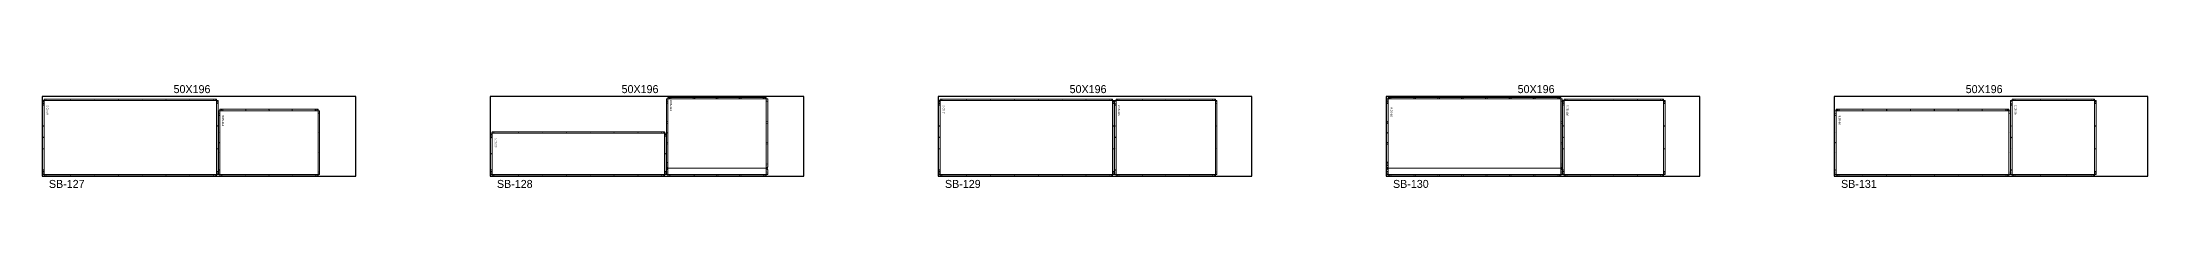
# Model space of a CAD drawing. Header units: inches. Extents: x 332 to 13969, y 521 to 599.
# Drawn here: x 2852 to 4168, y 522 to 586 of the extents above; entities that cross this region are included whole.
import ezdxf

# ---------------------------------------------------------------- set-up
doc = ezdxf.new("R2010")
doc.units = ezdxf.units.IN
doc.header["$MEASUREMENT"] = 0
for name, color, linetype, lineweight in [('ACM_Layer 1_Router Offset_Panel Cut', 1, 'Continuous', 9), ('ACM_Layer 3_Open Offset Countour_Route Lines', 4, 'Continuous', 9), ('ACM_Layer 4_Drill Centers_Rivet Holes', 3, 'Continuous', 9), ('ACM_Layer 5_Drill Centers_Weep Holes', 6, 'Continuous', 9)]:
    doc.layers.add(name, color=color, linetype=linetype, lineweight=lineweight)
doc.layers.add('ACM_Reference_Text', color=7, linetype='Continuous')
doc.styles.add('ER_Basic_SS', font='', dxfattribs={"height": 1.25})
doc.styles.get('ER_Basic_SS').set_extended_font_data('ER_Basic_SS')

# ---------------------------------------------------------------- blocks, each defined once
blk = doc.blocks.new('*U147')
for p, q in [((-97.8, -34.2), (-98, -34.2)), ((-97.8, -34.5), (-97.8, -34.2))]:
    blk.add_line(p, q)
blk.add_lwpolyline([(-98, -34.5), (98, -34.5), (98, 15.5), (-98, 15.5)], close=True)
at = {"insert": (-15.9, 22.6), "char_height": 5, "attachment_point": 1}
blk.add_mtext_dynamic_manual_height_columns('50X196', width=43.964, gutter_width=1, heights=[0], dxfattribs=at)
blk = doc.blocks.new('*U148')
at = {"color": 0, "linetype": 'ByBlock', "lineweight": -2, "transparency": 16777216}
for p in [(2520, 0), (2800, 0), (3080, 0), (3360, 0), (3640, 0)]:
    blk.add_blockref('*U147', p, dxfattribs=at)

msp = doc.modelspace()

# ---------------------------------------------------------------- linework, layer by layer
at = {"layer": 'ACM_Layer 1_Router Offset_Panel Cut'}
for points in [[(2961.2, 577.4), (2853.5, 577.4), (2853.5, 576.4), (2852.5, 576.4), (2852.5, 530.2), (2853.5, 530.2), (2853.5, 529.2), (2961.2, 529.2), (2961.2, 530.2), (2962.2, 530.2), (2962.2, 576.4), (2961.2, 576.4)], [(3024.8, 571), (2963.4, 571), (2963.4, 570), (2962.4, 570), (2962.4, 530.2), (2963.4, 530.2), (2963.4, 529.2), (3024.8, 529.2), (3024.8, 530.2), (3025.7, 530.2), (3025.7, 570), (3024.8, 570)], [(3242.4, 530.2), (3242.4, 533), (3243.4, 534), (3242.4, 534.9), (3242.4, 577.5), (3243.4, 577.5), (3243.4, 578.4), (3304.8, 578.4), (3304.8, 577.5), (3305.7, 577.5), (3305.7, 534.9), (3304.8, 534), (3305.7, 533), (3305.7, 530.2), (3304.8, 530.2), (3304.8, 529.2), (3243.4, 529.2), (3243.4, 530.2)], [(3521.2, 577.4), (3413.5, 577.4), (3413.5, 576.4), (3412.5, 576.4), (3412.5, 530.2), (3413.5, 530.2), (3413.5, 529.2), (3521.2, 529.2), (3521.2, 530.2), (3522.2, 530.2), (3522.2, 576.4), (3521.2, 576.4)], [(3585.5, 577.4), (3523.4, 577.4), (3523.4, 576.4), (3522.4, 576.4), (3522.4, 530.2), (3523.4, 530.2), (3523.4, 529.2), (3585.5, 529.2), (3585.5, 530.2), (3586.5, 530.2), (3586.5, 576.4), (3585.5, 576.4)], [(3692.5, 530.2), (3692.5, 533), (3693.5, 534), (3692.5, 534.9), (3692.5, 577.5), (3693.5, 577.5), (3693.5, 578.4), (3801.3, 578.4), (3801.3, 577.5), (3802.3, 577.5), (3802.3, 534.9), (3801.3, 534), (3802.3, 533), (3802.3, 530.2), (3801.3, 530.2), (3801.3, 529.2), (3693.5, 529.2), (3693.5, 530.2)], [(3865.6, 577.4), (3803.5, 577.4), (3803.5, 576.4), (3802.5, 576.4), (3802.5, 530.2), (3803.5, 530.2), (3803.5, 529.2), (3865.6, 529.2), (3865.6, 530.2), (3866.6, 530.2), (3866.6, 576.4), (3865.6, 576.4)], [(4081.3, 571), (3973.5, 571), (3973.5, 570), (3972.5, 570), (3972.5, 530.2), (3973.5, 530.2), (3973.5, 529.2), (4081.3, 529.2), (4081.3, 530.2), (4082.3, 530.2), (4082.3, 570), (4081.3, 570)], [(4134.9, 577.4), (4083.5, 577.4), (4083.5, 576.4), (4082.5, 576.4), (4082.5, 530.2), (4083.5, 530.2), (4083.5, 529.2), (4134.9, 529.2), (4134.9, 530.2), (4135.9, 530.2), (4135.9, 576.4), (4134.9, 576.4)], [(3241.2, 556.9), (3133.5, 556.9), (3133.5, 555.9), (3132.5, 555.9), (3132.5, 530.2), (3133.5, 530.2), (3133.5, 529.2), (3241.2, 529.2), (3241.2, 530.2), (3242.2, 530.2), (3242.2, 555.9), (3241.2, 555.9)]]:
    msp.add_lwpolyline(points, close=True, dxfattribs=at)
at = {"layer": 'ACM_Layer 3_Open Offset Countour_Route Lines'}
for p, q in [((2962.2, 576.4), (2852.5, 576.4)), ((2853.5, 577.4), (2853.5, 529.2)), ((2961.2, 577.4), (2961.2, 529.2)), ((3025.7, 570), (2962.4, 570)), ((2963.4, 571), (2963.4, 529.2)), ((3024.8, 571), (3024.8, 529.2)), ((3242.4, 577.5), (3305.7, 577.5)), ((3243.4, 529.2), (3243.4, 578.4)), ((3304.8, 529.2), (3304.8, 578.4)), ((3522.2, 576.4), (3412.5, 576.4)), ((3413.5, 577.4), (3413.5, 529.2)), ((3521.2, 577.4), (3521.2, 529.2)), ((3586.5, 576.4), (3522.4, 576.4)), ((3523.4, 577.4), (3523.4, 529.2)), ((3585.5, 577.4), (3585.5, 529.2)), ((3692.5, 577.5), (3802.3, 577.5)), ((3693.5, 529.2), (3693.5, 578.4)), ((3801.3, 529.2), (3801.3, 578.4)), ((3866.6, 576.4), (3802.5, 576.4)), ((3803.5, 577.4), (3803.5, 529.2)), ((3865.6, 577.4), (3865.6, 529.2)), ((4082.3, 570), (3972.5, 570)), ((3973.5, 571), (3973.5, 529.2)), ((4081.3, 571), (4081.3, 529.2)), ((4135.9, 576.4), (4082.5, 576.4)), ((4083.5, 577.4), (4083.5, 529.2)), ((4134.9, 577.4), (4134.9, 529.2)), ((3242.2, 555.9), (3132.5, 555.9)), ((3133.5, 556.9), (3133.5, 529.2)), ((3241.2, 556.9), (3241.2, 529.2)), ((2962.2, 530.2), (2852.5, 530.2)), ((3025.7, 530.2), (2962.4, 530.2)), ((3242.2, 530.2), (3132.5, 530.2)), ((3242.4, 534), (3305.7, 534)), ((3242.4, 530.2), (3305.7, 530.2)), ((3522.2, 530.2), (3412.5, 530.2)), ((3586.5, 530.2), (3522.4, 530.2)), ((3692.5, 534), (3802.3, 534)), ((3692.5, 530.2), (3802.3, 530.2)), ((3866.6, 530.2), (3802.5, 530.2)), ((4082.3, 530.2), (3972.5, 530.2)), ((4135.9, 530.2), (4082.5, 530.2))]:
    msp.add_line(p, q, dxfattribs=at)
at = {"layer": 'ACM_Layer 4_Drill Centers_Rivet Holes'}
for centre in [(2853, 575.7), (2853, 574.7), (2854.2, 576.9), (2855.2, 576.9), (2870.1, 576.9), (2885, 576.9), (2899.9, 576.9), (2914.8, 576.9), (2929.7, 576.9), (2944.6, 576.9), (2959.5, 576.9), (2960.5, 576.9), (2961.7, 575.7), (2961.7, 574.7), (2962.9, 569.2), (2962.9, 568.2), (2964.2, 570.5), (2965.2, 570.5), (2979.6, 570.5), (2994.1, 570.5), (3008.5, 570.5), (3023, 570.5), (3024, 570.5), (3025.2, 569.2), (3025.2, 568.2), (3242.9, 576.7), (3242.9, 575.7), (3244.2, 578), (3245.2, 578), (3259.1, 578), (3260.1, 578), (3273.6, 578), (3274.6, 578), (3288, 578), (3289, 578), (3303, 578), (3304, 578), (3305.2, 576.7), (3305.2, 575.7), (3413, 575.7), (3413, 574.7), (3414.2, 576.9), (3415.2, 576.9), (3430.1, 576.9), (3445, 576.9), (3459.9, 576.9), (3474.8, 576.9), (3489.7, 576.9), (3504.6, 576.9), (3519.5, 576.9), (3520.5, 576.9), (3521.7, 575.7), (3521.7, 574.7), (3522.9, 575.7), (3522.9, 574.7), (3524.2, 576.9), (3525.2, 576.9), (3539.8, 576.9), (3554.5, 576.9), (3569.1, 576.9), (3583.8, 576.9), (3584.8, 576.9), (3586, 575.7), (3586, 574.7), (3693, 576.7), (3693, 575.7), (3694.2, 578), (3695.2, 578), (3709.6, 578), (3710.6, 578), (3724.5, 578), (3725.5, 578), (3739.4, 578), (3740.4, 578), (3754.3, 578), (3755.3, 578), (3769.2, 578), (3770.2, 578), (3784.2, 578), (3785.2, 578), (3799.6, 578), (3800.6, 578), (3801.8, 576.7), (3801.8, 575.7), (3803, 575.7), (3803, 574.7), (3804.2, 576.9), (3805.2, 576.9), (3819.9, 576.9), (3834.5, 576.9), (3849.2, 576.9), (3863.8, 576.9), (3864.8, 576.9), (3866.1, 575.7), (3866.1, 574.7), (3973, 569.2), (3973, 568.2), (3974.2, 570.5), (3975.2, 570.5), (3990.1, 570.5), (4005, 570.5), (4019.9, 570.5), (4034.8, 570.5), (4049.7, 570.5), (4064.7, 570.5), (4079.6, 570.5), (4080.6, 570.5), (4081.8, 569.2), (4081.8, 568.2), (4083, 575.7), (4083, 574.7), (4084.2, 576.9), (4085.2, 576.9), (4101.2, 576.9), (4117.2, 576.9), (4133.2, 576.9), (4134.2, 576.9), (4135.4, 575.7), (4135.4, 574.7), (2853, 560.5), (2961.7, 560.5), (2962.9, 556.2), (3025.2, 556.2), (3133, 555.2), (3133, 554.2), (3134.2, 556.4), (3135.2, 556.4), (3150.1, 556.4), (3165, 556.4), (3179.9, 556.4), (3194.8, 556.4), (3209.7, 556.4), (3224.6, 556.4), (3239.5, 556.4), (3240.5, 556.4), (3241.7, 555.2), (3241.7, 554.2), (3242.9, 563.2), (3242.9, 562.2), (3305.2, 563.2), (3305.2, 562.2), (3413, 560.5), (3521.7, 560.5), (3522.9, 560.5), (3586, 560.5), (3693, 563.2), (3693, 562.2), (3801.8, 563.2), (3801.8, 562.2), (3803, 560.5), (3866.1, 560.5), (3973, 556.2), (4081.8, 556.2), (4083, 560.5), (4135.4, 560.5), (2853, 546.2), (2961.7, 546.2), (2962.9, 544.1), (3025.2, 544.1), (3133, 543.1), (3241.7, 543.1), (3242.9, 550.2), (3242.9, 549.2), (3305.2, 550.2), (3305.2, 549.2), (3413, 546.2), (3521.7, 546.2), (3522.9, 546.2), (3586, 546.2), (3693, 550.2), (3693, 549.2), (3801.8, 550.2), (3801.8, 549.2), (3803, 546.2), (3866.1, 546.2), (3973, 544.1), (4081.8, 544.1), (4083, 546.2), (4135.4, 546.2), (2853, 532), (2853, 531), (2854.2, 529.7), (2855.2, 529.7), (2870.1, 529.7), (2885, 529.7), (2899.9, 529.7), (2914.8, 529.7), (2929.7, 529.7), (2944.6, 529.7), (2959.5, 529.7), (2960.5, 529.7), (2961.7, 532), (2961.7, 531), (2962.9, 532), (2962.9, 531), (2964.2, 529.7), (2965.2, 529.7), (2979.6, 529.7), (2994.1, 529.7), (3008.5, 529.7), (3023, 529.7), (3024, 529.7), (3025.2, 532), (3025.2, 531), (3133, 532), (3133, 531), (3134.2, 529.7), (3135.2, 529.7), (3150.1, 529.7), (3165, 529.7), (3179.9, 529.7), (3194.8, 529.7), (3209.7, 529.7), (3224.6, 529.7), (3239.5, 529.7), (3240.5, 529.7), (3241.7, 532), (3241.7, 531), (3242.9, 536.7), (3242.9, 535.7), (3242.9, 532), (3242.9, 531), (3244.2, 529.7), (3245.2, 529.7), (3259.1, 529.7), (3260.1, 529.7), (3273.6, 529.7), (3274.6, 529.7), (3288, 529.7), (3289, 529.7), (3303, 529.7), (3304, 529.7), (3305.2, 536.7), (3305.2, 535.7), (3305.2, 532), (3305.2, 531), (3413, 532), (3413, 531), (3414.2, 529.7), (3415.2, 529.7), (3430.1, 529.7), (3445, 529.7), (3459.9, 529.7), (3474.8, 529.7), (3489.7, 529.7), (3504.6, 529.7), (3519.5, 529.7), (3520.5, 529.7), (3521.7, 532), (3521.7, 531), (3522.9, 532), (3522.9, 531), (3524.2, 529.7), (3525.2, 529.7), (3539.8, 529.7), (3554.5, 529.7), (3569.1, 529.7), (3583.8, 529.7), (3584.8, 529.7), (3586, 532), (3586, 531), (3693, 536.7), (3693, 535.7), (3693, 532), (3693, 531), (3694.2, 529.7), (3695.2, 529.7), (3709.6, 529.7), (3710.6, 529.7), (3724.5, 529.7), (3725.5, 529.7), (3739.4, 529.7), (3740.4, 529.7), (3754.3, 529.7), (3755.3, 529.7), (3769.2, 529.7), (3770.2, 529.7), (3784.2, 529.7), (3785.2, 529.7), (3799.6, 529.7), (3800.6, 529.7), (3801.8, 536.7), (3801.8, 535.7), (3801.8, 532), (3801.8, 531), (3803, 532), (3803, 531), (3804.2, 529.7), (3805.2, 529.7), (3819.9, 529.7), (3834.5, 529.7), (3849.2, 529.7), (3863.8, 529.7), (3864.8, 529.7), (3866.1, 532), (3866.1, 531), (3973, 532), (3973, 531), (3974.2, 529.7), (3975.2, 529.7), (3990.1, 529.7), (4005, 529.7), (4019.9, 529.7), (4034.8, 529.7), (4049.7, 529.7), (4064.7, 529.7), (4079.6, 529.7), (4080.6, 529.7), (4081.8, 532), (4081.8, 531), (4083, 532), (4083, 531), (4084.2, 529.7), (4085.2, 529.7), (4101.2, 529.7), (4117.2, 529.7), (4133.2, 529.7), (4134.2, 529.7), (4135.4, 532), (4135.4, 531)]:
    msp.add_circle(centre, 0.0625, dxfattribs=at)
at = {"layer": 'ACM_Layer 5_Drill Centers_Weep Holes'}
for centre in [(2853.1, 573.7), (2963, 567.2), (3242.9, 574.7), (3413.1, 573.7), (3523, 573.7), (3693, 574.7), (3803.1, 573.7), (3973.1, 567.2), (4083, 573.6), (2853.1, 553.4), (3133.1, 553.2), (3242.9, 556.2), (3413.1, 553.4), (3523, 553.4), (3693, 556.2), (3803.1, 553.4), (4083, 553.3), (2963, 550.1), (3973.1, 550.1), (2853.1, 533), (2963, 533), (3133.1, 533), (3242.9, 537.7), (3413.1, 533), (3523, 533), (3693, 537.7), (3803.1, 533), (3973.1, 533), (4083, 533)]:
    msp.add_circle(centre, 0.125, dxfattribs=at)

# ---------------------------------------------------------------- block references
msp.add_blockref('*U148', (430.3, 563.5))

# ---------------------------------------------------------------- texts
at = {"char_height": 5, "attachment_point": 1}
for s, insert in [('SB-127', (2856.5, 526.7)), ('SB-128', (3136.5, 526.7)), ('SB-129', (3416.5, 526.7)), ('SB-130', (3696.5, 526.7)), ('SB-131', (3976.5, 526.7))]:
    msp.add_mtext_dynamic_manual_height_columns(s, width=43.964, gutter_width=1, heights=[0], dxfattribs=dict(at, insert=insert))
at = {"layer": 'ACM_Reference_Text', "style": 'ER_Basic_SS'}
for s, p in [('9.05-50', (2855, 573.4)), ('9.05-112', (2964.7, 567.2)), ('9.05-111', (3244.7, 576.8)), ('9.05-51', (3415, 573.4)), ('9.05-107', (3524.7, 573.6)), ('9.05-65', (3694.8, 572.1)), ('9.05-106', (3804.8, 573.6)), ('9.05-66', (3975, 567)), ('9.05-69', (4084.8, 573.6)), ('9.05-52', (3135, 552.9))]:
    msp.add_text(s, height=1.25, rotation=270, dxfattribs=at).set_placement(p)

doc.saveas('drawing.dxf')
